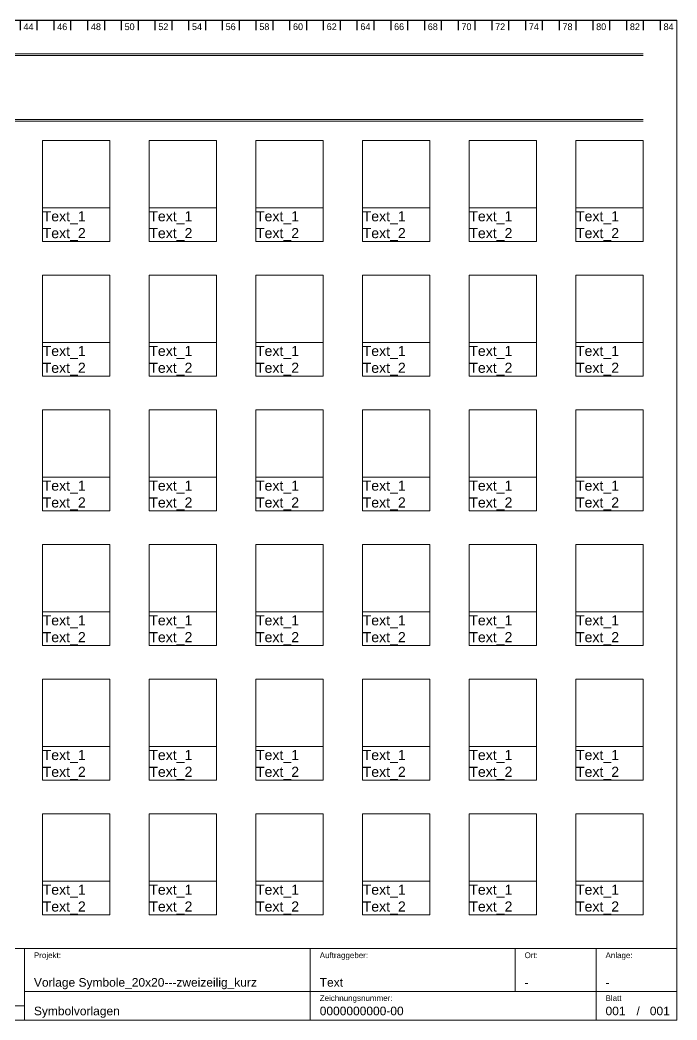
# Model space of a CAD drawing. Header units: millimetres. Extents: x 0 to 1740, y -634 to 297.
# Drawn here: x 1545 to 1740, y -317 to -20 of the extents above; entities that cross this region are included whole.
import ezdxf
from ezdxf.enums import TextEntityAlignment as Align

# ---------------------------------------------------------------- set-up
doc = ezdxf.new("R2010")
doc.units = ezdxf.units.MM
for name, color, linetype, lineweight, true_color in [('_Rahmen_Symbol_bl', 5, 'Continuous', 5, 0x0000ff), ('_Rahmen_Symbol_rt', 1, 'Continuous', 5, 0xff0000), ('_Rahmen_Symbol_Text', 3, 'Continuous', 5, 0x00ff00), ('_Zeichenfläche', 30, 'Continuous', 5, 0xff7f00), ('BLATTRAHMEN', 5, 'Continuous', 5, 0x0000ff), ('FORMAT', 2, 'Continuous', 5, 0xffff00), ('TEXT_VORGABE', 1, 'Continuous', 5, 0xff0000)]:
    doc.layers.add(name, color=color, linetype=linetype, lineweight=lineweight, true_color=true_color)
doc.layers.add('RASTER', color=5, linetype='Continuous', true_color=0x0000ff)
doc.layers.add('TEXT_AUSGEFUELLT', color=3, linetype='Continuous', true_color=0x00ff00)
doc.styles.add('textstyle109', font='')
doc.styles.add('textstyle119', font='')
doc.styles.add('textstyle130', font='')
doc.styles.add('textstyle1316', font='')
doc.styles.add('textstyle1317', font='')
doc.styles.add('textstyle1318', font='')
doc.styles.add('textstyle1319', font='')
doc.styles.add('textstyle1320', font='')
doc.styles.add('textstyle1325', font='')
doc.styles.add('textstyle1326', font='')
doc.styles.add('textstyle1327', font='')
doc.styles.add('textstyle1328', font='')
doc.styles.add('textstyle1329', font='')
doc.styles.add('textstyle1330', font='')
doc.styles.add('textstyle1331', font='')
doc.styles.add('textstyle1335', font='')
doc.styles.add('textstyle1336', font='')
doc.styles.add('textstyle1337', font='')
doc.styles.add('textstyle1338', font='')
doc.styles.add('textstyle1339', font='')
doc.styles.add('textstyle134', font='')
doc.styles.add('textstyle1388', font='')
doc.styles.add('textstyle1389', font='')
doc.styles.add('textstyle1390', font='')
doc.styles.add('textstyle1391', font='')
doc.styles.add('textstyle1392', font='')
doc.styles.add('textstyle1393', font='')
doc.styles.add('textstyle1394', font='')
doc.styles.add('textstyle1411', font='')
doc.styles.add('textstyle1412', font='')
doc.styles.add('textstyle1413', font='')
doc.styles.add('textstyle1414', font='')
doc.styles.add('textstyle1415', font='')
doc.styles.add('textstyle1419', font='')
doc.styles.add('textstyle1420', font='')
doc.styles.add('textstyle1421', font='')
doc.styles.add('textstyle1422', font='')
doc.styles.add('textstyle1423', font='')
doc.styles.add('textstyle1424', font='')
doc.styles.add('textstyle1425', font='')
doc.styles.add('textstyle1430', font='')
doc.styles.add('textstyle1431', font='')
doc.styles.add('textstyle1432', font='')
doc.styles.add('textstyle1433', font='')
doc.styles.add('textstyle1434', font='')
doc.styles.add('textstyle1459', font='')
doc.styles.add('textstyle146', font='')
doc.styles.add('textstyle1460', font='')
doc.styles.add('textstyle1461', font='')
doc.styles.add('textstyle1462', font='')
doc.styles.add('textstyle1463', font='')
doc.styles.add('textstyle1464', font='')
doc.styles.add('textstyle1465', font='')
doc.styles.add('textstyle1467', font='')
doc.styles.add('textstyle1468', font='')
doc.styles.add('textstyle1469', font='')
doc.styles.add('textstyle1470', font='')
doc.styles.add('textstyle1471', font='')
doc.styles.add('textstyle1472', font='')
doc.styles.add('textstyle1473', font='')
doc.styles.add('textstyle1474', font='')
doc.styles.add('textstyle1480', font='')
doc.styles.add('textstyle1481', font='')
doc.styles.add('textstyle1482', font='')
doc.styles.add('textstyle1490', font='')
doc.styles.add('textstyle1491', font='')
doc.styles.add('textstyle1499', font='')
doc.styles.add('textstyle1500', font='')
doc.styles.add('textstyle1501', font='')
doc.styles.add('textstyle1507', font='')
doc.styles.add('textstyle1508', font='')
doc.styles.add('textstyle1509', font='')
doc.styles.add('textstyle1510', font='')
doc.styles.add('textstyle1511', font='')
doc.styles.add('textstyle1512', font='')
doc.styles.add('textstyle1513', font='')
doc.styles.add('textstyle1514', font='')
doc.styles.add('textstyle155', font='')
doc.styles.add('textstyle166', font='')
doc.styles.add('textstyle182', font='')
doc.styles.add('textstyle194', font='')
doc.styles.add('textstyle201', font='')
doc.styles.add('textstyle213', font='')
doc.styles.add('textstyle220', font='')
doc.styles.add('textstyle231', font='')
doc.styles.add('textstyle249', font='')
doc.styles.add('textstyle264', font='')
doc.styles.add('textstyle275', font='')
doc.styles.add('textstyle281', font='')
doc.styles.add('textstyle291', font='')
doc.styles.add('textstyle302', font='')
doc.styles.add('textstyle406', font='')
doc.styles.add('textstyle412', font='')
doc.styles.add('textstyle417', font='')
doc.styles.add('textstyle439', font='')
doc.styles.add('textstyle496', font='')
doc.styles.add('textstyle507', font='')
doc.styles.add('textstyle662', font='')
doc.styles.add('textstyle665', font='')
doc.styles.add('textstyle673', font='')
doc.styles.add('textstyle678', font='')
doc.styles.add('textstyle684', font='')
doc.styles.add('textstyle706', font='')
doc.styles.add('textstyle711', font='')
doc.styles.add('textstyle717', font='')
doc.styles.add('textstyle97', font='')
doc.styles.get('textstyle109').set_extended_font_data('textstyle80')
doc.styles.get('textstyle119').set_extended_font_data('textstyle78')
doc.styles.get('textstyle130').set_extended_font_data('textstyle79')
doc.styles.get('textstyle1316').set_extended_font_data('Arial')
doc.styles.get('textstyle1317').set_extended_font_data('Arial')
doc.styles.get('textstyle1318').set_extended_font_data('Arial')
doc.styles.get('textstyle1319').set_extended_font_data('Arial')
doc.styles.get('textstyle1320').set_extended_font_data('Arial')
doc.styles.get('textstyle1325').set_extended_font_data('Arial')
doc.styles.get('textstyle1326').set_extended_font_data('Arial')
doc.styles.get('textstyle1327').set_extended_font_data('Arial')
doc.styles.get('textstyle1328').set_extended_font_data('Arial')
doc.styles.get('textstyle1329').set_extended_font_data('Arial')
doc.styles.get('textstyle1330').set_extended_font_data('Arial')
doc.styles.get('textstyle1331').set_extended_font_data('Arial')
doc.styles.get('textstyle1335').set_extended_font_data('Arial')
doc.styles.get('textstyle1336').set_extended_font_data('Arial')
doc.styles.get('textstyle1337').set_extended_font_data('Arial')
doc.styles.get('textstyle1338').set_extended_font_data('Arial')
doc.styles.get('textstyle1339').set_extended_font_data('Arial')
doc.styles.get('textstyle134').set_extended_font_data('textstyle142')
doc.styles.get('textstyle1388').set_extended_font_data('Arial')
doc.styles.get('textstyle1389').set_extended_font_data('Arial')
doc.styles.get('textstyle1390').set_extended_font_data('Arial')
doc.styles.get('textstyle1391').set_extended_font_data('Arial')
doc.styles.get('textstyle1392').set_extended_font_data('Arial')
doc.styles.get('textstyle1393').set_extended_font_data('Arial')
doc.styles.get('textstyle1394').set_extended_font_data('Arial')
doc.styles.get('textstyle1411').set_extended_font_data('Arial')
doc.styles.get('textstyle1412').set_extended_font_data('Arial')
doc.styles.get('textstyle1413').set_extended_font_data('Arial')
doc.styles.get('textstyle1414').set_extended_font_data('Arial')
doc.styles.get('textstyle1415').set_extended_font_data('Arial')
doc.styles.get('textstyle1419').set_extended_font_data('Arial')
doc.styles.get('textstyle1420').set_extended_font_data('Arial')
doc.styles.get('textstyle1421').set_extended_font_data('Arial')
doc.styles.get('textstyle1422').set_extended_font_data('Arial')
doc.styles.get('textstyle1423').set_extended_font_data('Arial')
doc.styles.get('textstyle1424').set_extended_font_data('Arial')
doc.styles.get('textstyle1425').set_extended_font_data('Arial')
doc.styles.get('textstyle1430').set_extended_font_data('Arial')
doc.styles.get('textstyle1431').set_extended_font_data('Arial')
doc.styles.get('textstyle1432').set_extended_font_data('Arial')
doc.styles.get('textstyle1433').set_extended_font_data('Arial')
doc.styles.get('textstyle1434').set_extended_font_data('Arial')
doc.styles.get('textstyle1459').set_extended_font_data('Arial')
doc.styles.get('textstyle146').set_extended_font_data('textstyle141')
doc.styles.get('textstyle1460').set_extended_font_data('Arial')
doc.styles.get('textstyle1461').set_extended_font_data('Arial')
doc.styles.get('textstyle1462').set_extended_font_data('Arial')
doc.styles.get('textstyle1463').set_extended_font_data('Arial')
doc.styles.get('textstyle1464').set_extended_font_data('Arial')
doc.styles.get('textstyle1465').set_extended_font_data('Arial')
doc.styles.get('textstyle1467').set_extended_font_data('Arial')
doc.styles.get('textstyle1468').set_extended_font_data('Arial')
doc.styles.get('textstyle1469').set_extended_font_data('Arial')
doc.styles.get('textstyle1470').set_extended_font_data('Arial')
doc.styles.get('textstyle1471').set_extended_font_data('Arial')
doc.styles.get('textstyle1472').set_extended_font_data('Arial')
doc.styles.get('textstyle1473').set_extended_font_data('Arial')
doc.styles.get('textstyle1474').set_extended_font_data('Arial')
doc.styles.get('textstyle1480').set_extended_font_data('Arial')
doc.styles.get('textstyle1481').set_extended_font_data('Arial')
doc.styles.get('textstyle1482').set_extended_font_data('Arial')
doc.styles.get('textstyle1490').set_extended_font_data('Arial')
doc.styles.get('textstyle1491').set_extended_font_data('Arial')
doc.styles.get('textstyle1499').set_extended_font_data('Arial')
doc.styles.get('textstyle1500').set_extended_font_data('Arial')
doc.styles.get('textstyle1501').set_extended_font_data('Arial')
doc.styles.get('textstyle1507').set_extended_font_data('Arial')
doc.styles.get('textstyle1508').set_extended_font_data('Arial')
doc.styles.get('textstyle1509').set_extended_font_data('Arial')
doc.styles.get('textstyle1510').set_extended_font_data('Arial')
doc.styles.get('textstyle1511').set_extended_font_data('Arial')
doc.styles.get('textstyle1512').set_extended_font_data('Arial')
doc.styles.get('textstyle1513').set_extended_font_data('Arial')
doc.styles.get('textstyle1514').set_extended_font_data('Arial')
doc.styles.get('textstyle155').set_extended_font_data('textstyle82')
doc.styles.get('textstyle166').set_extended_font_data('textstyle140')
doc.styles.get('textstyle182').set_extended_font_data('textstyle146')
doc.styles.get('textstyle194').set_extended_font_data('textstyle145')
doc.styles.get('textstyle201').set_extended_font_data('textstyle143')
doc.styles.get('textstyle213').set_extended_font_data('textstyle144')
doc.styles.get('textstyle220').set_extended_font_data('textstyle148')
doc.styles.get('textstyle231').set_extended_font_data('textstyle150')
doc.styles.get('textstyle249').set_extended_font_data('textstyle147')
doc.styles.get('textstyle264').set_extended_font_data('textstyle152')
doc.styles.get('textstyle275').set_extended_font_data('textstyle154')
doc.styles.get('textstyle281').set_extended_font_data('textstyle153')
doc.styles.get('textstyle291').set_extended_font_data('textstyle149')
doc.styles.get('textstyle302').set_extended_font_data('textstyle151')
doc.styles.get('textstyle406').set_extended_font_data('Arial')
doc.styles.get('textstyle412').set_extended_font_data('Arial')
doc.styles.get('textstyle417').set_extended_font_data('Arial')
doc.styles.get('textstyle439').set_extended_font_data('Arial')
doc.styles.get('textstyle496').set_extended_font_data('Arial')
doc.styles.get('textstyle507').set_extended_font_data('Arial')
doc.styles.get('textstyle662').set_extended_font_data('Arial')
doc.styles.get('textstyle665').set_extended_font_data('Arial')
doc.styles.get('textstyle673').set_extended_font_data('Arial')
doc.styles.get('textstyle678').set_extended_font_data('Arial')
doc.styles.get('textstyle684').set_extended_font_data('Arial')
doc.styles.get('textstyle706').set_extended_font_data('Arial')
doc.styles.get('textstyle711').set_extended_font_data('Arial')
doc.styles.get('textstyle717').set_extended_font_data('Arial')
doc.styles.get('textstyle97').set_extended_font_data('textstyle81')

msp = doc.modelspace()

# ---------------------------------------------------------------- linework, layer by layer
at = {"layer": '_Rahmen_Symbol_bl'}
for p, q in [((1551.67, -75.76), (1551.67, -85.76)), ((1571.67, -75.76), (1571.67, -85.76)), ((1583.33, -75.76), (1583.33, -85.76)), ((1603.33, -75.76), (1603.33, -85.76)), ((1615, -75.76), (1615, -85.76)), ((1635, -75.76), (1635, -85.76)), ((1646.67, -75.76), (1646.67, -85.76)), ((1666.67, -75.76), (1666.67, -85.76)), ((1678.33, -75.76), (1678.33, -85.76)), ((1698.33, -75.76), (1698.33, -85.76)), ((1710, -75.76), (1710, -85.76)), ((1730, -75.76), (1730, -85.76)), ((1551.67, -85.76), (1571.67, -85.76)), ((1583.33, -85.76), (1603.33, -85.76)), ((1615, -85.76), (1635, -85.76)), ((1646.67, -85.76), (1666.67, -85.76)), ((1678.33, -85.76), (1698.33, -85.76)), ((1710, -85.76), (1730, -85.76)), ((1551.67, -115.76), (1551.67, -125.76)), ((1571.67, -115.76), (1571.67, -125.76)), ((1583.33, -115.76), (1583.33, -125.76)), ((1603.33, -115.76), (1603.33, -125.76)), ((1615, -115.76), (1615, -125.76)), ((1635, -115.76), (1635, -125.76)), ((1646.67, -115.76), (1646.67, -125.76)), ((1666.67, -115.76), (1666.67, -125.76)), ((1678.33, -115.76), (1678.33, -125.76)), ((1698.33, -115.76), (1698.33, -125.76)), ((1710, -115.76), (1710, -125.76)), ((1730, -115.76), (1730, -125.76)), ((1551.67, -125.76), (1571.67, -125.76)), ((1583.33, -125.76), (1603.33, -125.76)), ((1615, -125.76), (1635, -125.76)), ((1646.67, -125.76), (1666.67, -125.76)), ((1678.33, -125.76), (1698.33, -125.76)), ((1710, -125.76), (1730, -125.76)), ((1551.67, -155.76), (1551.67, -165.76)), ((1571.67, -155.76), (1571.67, -165.76)), ((1583.33, -155.76), (1583.33, -165.76)), ((1603.33, -155.76), (1603.33, -165.76)), ((1615, -155.76), (1615, -165.76)), ((1635, -155.76), (1635, -165.76)), ((1646.67, -155.76), (1646.67, -165.76)), ((1666.67, -155.76), (1666.67, -165.76)), ((1678.33, -155.76), (1678.33, -165.76)), ((1698.33, -155.76), (1698.33, -165.76)), ((1710, -155.76), (1710, -165.76)), ((1730, -155.76), (1730, -165.76)), ((1551.67, -165.76), (1571.67, -165.76)), ((1583.33, -165.76), (1603.33, -165.76)), ((1615, -165.76), (1635, -165.76)), ((1646.67, -165.76), (1666.67, -165.76)), ((1678.33, -165.76), (1698.33, -165.76)), ((1710, -165.76), (1730, -165.76)), ((1551.67, -195.76), (1551.67, -205.76)), ((1571.67, -195.76), (1571.67, -205.76)), ((1583.33, -195.76), (1583.33, -205.76)), ((1603.33, -195.76), (1603.33, -205.76)), ((1615, -195.76), (1615, -205.76)), ((1635, -195.76), (1635, -205.76)), ((1646.67, -195.76), (1646.67, -205.76)), ((1666.67, -195.76), (1666.67, -205.76)), ((1678.33, -195.76), (1678.33, -205.76)), ((1698.33, -195.76), (1698.33, -205.76)), ((1710, -195.76), (1710, -205.76)), ((1730, -195.76), (1730, -205.76)), ((1551.67, -205.76), (1571.67, -205.76)), ((1583.33, -205.76), (1603.33, -205.76)), ((1615, -205.76), (1635, -205.76)), ((1646.67, -205.76), (1666.67, -205.76)), ((1678.33, -205.76), (1698.33, -205.76)), ((1710, -205.76), (1730, -205.76)), ((1551.67, -235.76), (1551.67, -245.76)), ((1571.67, -235.76), (1571.67, -245.76)), ((1583.33, -235.76), (1583.33, -245.76)), ((1603.33, -235.76), (1603.33, -245.76)), ((1615, -235.76), (1615, -245.76)), ((1635, -235.76), (1635, -245.76)), ((1646.67, -235.76), (1646.67, -245.76)), ((1666.67, -235.76), (1666.67, -245.76)), ((1678.33, -235.76), (1678.33, -245.76)), ((1698.33, -235.76), (1698.33, -245.76)), ((1710, -235.76), (1710, -245.76)), ((1730, -235.76), (1730, -245.76)), ((1551.67, -245.76), (1571.67, -245.76)), ((1583.33, -245.76), (1603.33, -245.76)), ((1615, -245.76), (1635, -245.76)), ((1646.67, -245.76), (1666.67, -245.76)), ((1678.33, -245.76), (1698.33, -245.76)), ((1710, -245.76), (1730, -245.76)), ((1551.67, -275.76), (1551.67, -285.76)), ((1571.67, -275.76), (1571.67, -285.76)), ((1583.33, -275.76), (1583.33, -285.76)), ((1603.33, -275.76), (1603.33, -285.76)), ((1615, -275.76), (1615, -285.76)), ((1635, -275.76), (1635, -285.76)), ((1646.67, -275.76), (1646.67, -285.76)), ((1666.67, -275.76), (1666.67, -285.76)), ((1678.33, -275.76), (1678.33, -285.76)), ((1698.33, -275.76), (1698.33, -285.76)), ((1710, -275.76), (1710, -285.76)), ((1730, -275.76), (1730, -285.76)), ((1551.67, -285.76), (1571.67, -285.76)), ((1583.33, -285.76), (1603.33, -285.76)), ((1615, -285.76), (1635, -285.76)), ((1646.67, -285.76), (1666.67, -285.76)), ((1678.33, -285.76), (1698.33, -285.76)), ((1710, -285.76), (1730, -285.76))]:
    msp.add_line(p, q, dxfattribs=at)
at = {"layer": '_Rahmen_Symbol_rt'}
for p, q in [((1551.67, -55.76), (1551.67, -75.76)), ((1551.67, -55.76), (1571.67, -55.76)), ((1571.67, -75.76), (1571.67, -55.76)), ((1583.33, -55.76), (1583.33, -75.76)), ((1583.33, -55.76), (1603.33, -55.76)), ((1603.33, -75.76), (1603.33, -55.76)), ((1615, -55.76), (1615, -75.76)), ((1615, -55.76), (1635, -55.76)), ((1635, -75.76), (1635, -55.76)), ((1646.67, -55.76), (1646.67, -75.76)), ((1646.67, -55.76), (1666.67, -55.76)), ((1666.67, -75.76), (1666.67, -55.76)), ((1678.33, -55.76), (1678.33, -75.76)), ((1678.33, -55.76), (1698.33, -55.76)), ((1698.33, -75.76), (1698.33, -55.76)), ((1710, -55.76), (1710, -75.76)), ((1710, -55.76), (1730, -55.76)), ((1730, -75.76), (1730, -55.76)), ((1551.67, -75.76), (1571.67, -75.76)), ((1583.33, -75.76), (1603.33, -75.76)), ((1615, -75.76), (1635, -75.76)), ((1646.67, -75.76), (1666.67, -75.76)), ((1678.33, -75.76), (1698.33, -75.76)), ((1710, -75.76), (1730, -75.76)), ((1551.67, -95.76), (1551.67, -115.76)), ((1551.67, -95.76), (1571.67, -95.76)), ((1571.67, -115.76), (1571.67, -95.76)), ((1583.33, -95.76), (1583.33, -115.76)), ((1583.33, -95.76), (1603.33, -95.76)), ((1603.33, -115.76), (1603.33, -95.76)), ((1615, -95.76), (1615, -115.76)), ((1615, -95.76), (1635, -95.76)), ((1635, -115.76), (1635, -95.76)), ((1646.67, -95.76), (1646.67, -115.76)), ((1646.67, -95.76), (1666.67, -95.76)), ((1666.67, -115.76), (1666.67, -95.76)), ((1678.33, -95.76), (1678.33, -115.76)), ((1678.33, -95.76), (1698.33, -95.76)), ((1698.33, -115.76), (1698.33, -95.76)), ((1710, -95.76), (1710, -115.76)), ((1710, -95.76), (1730, -95.76)), ((1730, -115.76), (1730, -95.76)), ((1551.67, -115.76), (1571.67, -115.76)), ((1583.33, -115.76), (1603.33, -115.76)), ((1615, -115.76), (1635, -115.76)), ((1646.67, -115.76), (1666.67, -115.76)), ((1678.33, -115.76), (1698.33, -115.76)), ((1710, -115.76), (1730, -115.76)), ((1551.67, -135.76), (1551.67, -155.76)), ((1551.67, -135.76), (1571.67, -135.76)), ((1571.67, -155.76), (1571.67, -135.76)), ((1583.33, -135.76), (1583.33, -155.76)), ((1583.33, -135.76), (1603.33, -135.76)), ((1603.33, -155.76), (1603.33, -135.76)), ((1615, -135.76), (1615, -155.76)), ((1615, -135.76), (1635, -135.76)), ((1635, -155.76), (1635, -135.76)), ((1646.67, -135.76), (1646.67, -155.76)), ((1646.67, -135.76), (1666.67, -135.76)), ((1666.67, -155.76), (1666.67, -135.76)), ((1678.33, -135.76), (1678.33, -155.76)), ((1678.33, -135.76), (1698.33, -135.76)), ((1698.33, -155.76), (1698.33, -135.76)), ((1710, -135.76), (1710, -155.76)), ((1710, -135.76), (1730, -135.76)), ((1730, -155.76), (1730, -135.76)), ((1551.67, -155.76), (1571.67, -155.76)), ((1583.33, -155.76), (1603.33, -155.76)), ((1615, -155.76), (1635, -155.76)), ((1646.67, -155.76), (1666.67, -155.76)), ((1678.33, -155.76), (1698.33, -155.76)), ((1710, -155.76), (1730, -155.76)), ((1551.67, -175.76), (1551.67, -195.76)), ((1551.67, -175.76), (1571.67, -175.76)), ((1571.67, -195.76), (1571.67, -175.76)), ((1583.33, -175.76), (1583.33, -195.76)), ((1583.33, -175.76), (1603.33, -175.76)), ((1603.33, -195.76), (1603.33, -175.76)), ((1615, -175.76), (1615, -195.76)), ((1615, -175.76), (1635, -175.76)), ((1635, -195.76), (1635, -175.76)), ((1646.67, -175.76), (1646.67, -195.76)), ((1646.67, -175.76), (1666.67, -175.76)), ((1666.67, -195.76), (1666.67, -175.76)), ((1678.33, -175.76), (1678.33, -195.76)), ((1678.33, -175.76), (1698.33, -175.76)), ((1698.33, -195.76), (1698.33, -175.76)), ((1710, -175.76), (1710, -195.76)), ((1710, -175.76), (1730, -175.76)), ((1730, -195.76), (1730, -175.76)), ((1551.67, -195.76), (1571.67, -195.76)), ((1583.33, -195.76), (1603.33, -195.76)), ((1615, -195.76), (1635, -195.76)), ((1646.67, -195.76), (1666.67, -195.76)), ((1678.33, -195.76), (1698.33, -195.76)), ((1710, -195.76), (1730, -195.76)), ((1551.67, -215.76), (1551.67, -235.76)), ((1551.67, -215.76), (1571.67, -215.76)), ((1571.67, -235.76), (1571.67, -215.76)), ((1583.33, -215.76), (1583.33, -235.76)), ((1583.33, -215.76), (1603.33, -215.76)), ((1603.33, -235.76), (1603.33, -215.76)), ((1615, -215.76), (1615, -235.76)), ((1615, -215.76), (1635, -215.76)), ((1635, -235.76), (1635, -215.76)), ((1646.67, -215.76), (1646.67, -235.76)), ((1646.67, -215.76), (1666.67, -215.76)), ((1666.67, -235.76), (1666.67, -215.76)), ((1678.33, -215.76), (1678.33, -235.76)), ((1678.33, -215.76), (1698.33, -215.76)), ((1698.33, -235.76), (1698.33, -215.76)), ((1710, -215.76), (1710, -235.76)), ((1710, -215.76), (1730, -215.76)), ((1730, -235.76), (1730, -215.76)), ((1551.67, -235.76), (1571.67, -235.76)), ((1583.33, -235.76), (1603.33, -235.76)), ((1615, -235.76), (1635, -235.76)), ((1646.67, -235.76), (1666.67, -235.76)), ((1678.33, -235.76), (1698.33, -235.76)), ((1710, -235.76), (1730, -235.76)), ((1551.67, -255.76), (1551.67, -275.76)), ((1551.67, -255.76), (1571.67, -255.76)), ((1571.67, -275.76), (1571.67, -255.76)), ((1583.33, -255.76), (1583.33, -275.76)), ((1583.33, -255.76), (1603.33, -255.76)), ((1603.33, -275.76), (1603.33, -255.76)), ((1615, -255.76), (1615, -275.76)), ((1615, -255.76), (1635, -255.76)), ((1635, -275.76), (1635, -255.76)), ((1646.67, -255.76), (1646.67, -275.76)), ((1646.67, -255.76), (1666.67, -255.76)), ((1666.67, -275.76), (1666.67, -255.76)), ((1678.33, -255.76), (1678.33, -275.76)), ((1678.33, -255.76), (1698.33, -255.76)), ((1698.33, -275.76), (1698.33, -255.76)), ((1710, -255.76), (1710, -275.76)), ((1710, -255.76), (1730, -255.76)), ((1730, -275.76), (1730, -255.76)), ((1551.67, -275.76), (1571.67, -275.76)), ((1583.33, -275.76), (1603.33, -275.76)), ((1615, -275.76), (1635, -275.76)), ((1646.67, -275.76), (1666.67, -275.76)), ((1678.33, -275.76), (1698.33, -275.76)), ((1710, -275.76), (1730, -275.76))]:
    msp.add_line(p, q, dxfattribs=at)
at = {"layer": '_Zeichenfläche'}
for p, q in [((1330, -30), (1730, -30)), ((1330, -30.5), (1730, -30.5)), ((1330, -49.5), (1730, -49.5)), ((1330, -50), (1730, -50))]:
    msp.add_line(p, q, dxfattribs=at)
at = {"layer": 'BLATTRAHMEN'}
for p, q in [((1740, -316.97), (1740, -20)), ((1404.85, -295.76), (1740, -295.76)), ((1546.26, -308.48), (1546.26, -295.76)), ((1631.11, -308.48), (1631.11, -295.76)), ((1691.92, -295.76), (1691.92, -308.48)), ((1715.96, -308.48), (1715.96, -295.76)), ((1546.26, -316.97), (1546.26, -308.48)), ((1546.26, -308.48), (1740, -308.48)), ((1631.11, -316.97), (1631.11, -308.48)), ((1715.96, -316.97), (1715.96, -308.48)), ((1461.41, -312.73), (1546.26, -312.73)), ((1461.41, -316.97), (1546.26, -316.97)), ((1546.26, -316.97), (1631.11, -316.97)), ((1631.11, -316.97), (1715.96, -316.97)), ((1715.96, -316.97), (1740, -316.97))]:
    msp.add_line(p, q, dxfattribs=at)
at = {"layer": 'FORMAT', "linetype": 'BYBLOCK'}
for p, q in [((1740, -19.97), (1740, -316.97)), ((1740, -316.97), (1320, -316.97))]:
    msp.add_line(p, q, dxfattribs=at)
at = {"layer": 'RASTER'}
msp.add_line((1320, -20), (1740, -19.97), dxfattribs=at)
at = {"layer": 'RASTER', "linetype": 'BYBLOCK'}
for p, q in [((1545, -19.97), (1545, -22.97)), ((1550, -19.97), (1550, -22.97)), ((1555, -19.97), (1555, -22.97)), ((1560, -19.97), (1560, -22.97)), ((1565, -19.97), (1565, -22.97)), ((1570, -19.97), (1570, -22.97)), ((1575, -19.97), (1575, -22.97)), ((1580, -19.97), (1580, -22.97)), ((1585, -19.97), (1585, -22.97)), ((1590, -19.97), (1590, -22.97)), ((1595, -19.97), (1595, -22.97)), ((1600, -19.97), (1600, -22.97)), ((1605, -19.97), (1605, -22.97)), ((1610, -19.97), (1610, -22.97)), ((1615, -19.97), (1615, -22.97)), ((1620, -19.97), (1620, -22.97)), ((1625, -19.97), (1625, -22.97)), ((1630, -19.97), (1630, -22.97)), ((1635, -19.97), (1635, -22.97)), ((1640, -19.97), (1640, -22.97)), ((1645, -19.97), (1645, -22.97)), ((1650, -19.97), (1650, -22.97)), ((1655, -19.97), (1655, -22.97)), ((1660, -19.97), (1660, -22.97)), ((1665, -19.97), (1665, -22.97)), ((1670, -19.97), (1670, -22.97)), ((1675, -19.97), (1675, -22.97)), ((1680, -19.97), (1680, -22.97)), ((1685, -19.97), (1685, -22.97)), ((1690, -19.97), (1690, -22.97)), ((1695, -19.97), (1695, -22.97)), ((1700, -19.97), (1700, -22.97)), ((1705, -19.97), (1705, -22.97)), ((1710, -19.97), (1710, -22.97)), ((1715, -19.97), (1715, -22.97)), ((1720, -19.97), (1720, -22.97)), ((1725, -19.97), (1725, -22.97)), ((1730, -19.97), (1730, -22.97)), ((1735, -19.97), (1735, -22.97))]:
    msp.add_line(p, q, dxfattribs=at)

# ---------------------------------------------------------------- texts
at = {"layer": '_Rahmen_Symbol_Text'}
for s, style, p in [('Text_1', 'textstyle1325', (1551.67, -78.26)), ('Text_1', 'textstyle1327', (1583.33, -78.26)), ('Text_1', 'textstyle1329', (1615, -78.26)), ('Text_1', 'textstyle1331', (1646.67, -78.26)), ('Text_1', 'textstyle1317', (1678.33, -78.26)), ('Text_1', 'textstyle1319', (1710, -78.26)), ('Text_2', 'textstyle1326', (1551.67, -83.26)), ('Text_2', 'textstyle1328', (1583.33, -83.26)), ('Text_2', 'textstyle1330', (1615, -83.26)), ('Text_2', 'textstyle1316', (1646.67, -83.26)), ('Text_2', 'textstyle1318', (1678.33, -83.26)), ('Text_2', 'textstyle1320', (1710, -83.26)), ('Text_1', 'textstyle1335', (1551.67, -118.26)), ('Text_1', 'textstyle1337', (1583.33, -118.26)), ('Text_1', 'textstyle1339', (1615, -118.26)), ('Text_1', 'textstyle1460', (1646.67, -118.26)), ('Text_1', 'textstyle1462', (1678.33, -118.26)), ('Text_1', 'textstyle1464', (1710, -118.26)), ('Text_2', 'textstyle1336', (1551.67, -123.26)), ('Text_2', 'textstyle1338', (1583.33, -123.26)), ('Text_2', 'textstyle1459', (1615, -123.26)), ('Text_2', 'textstyle1461', (1646.67, -123.26)), ('Text_2', 'textstyle1463', (1678.33, -123.26)), ('Text_2', 'textstyle1465', (1710, -123.26)), ('Text_1', 'textstyle1480', (1551.67, -158.26)), ('Text_1', 'textstyle1482', (1583.33, -158.26)), ('Text_1', 'textstyle1468', (1615, -158.26)), ('Text_1', 'textstyle1470', (1646.67, -158.26)), ('Text_1', 'textstyle1472', (1678.33, -158.26)), ('Text_1', 'textstyle1474', (1710, -158.26)), ('Text_2', 'textstyle1481', (1551.67, -163.26)), ('Text_2', 'textstyle1467', (1583.33, -163.26)), ('Text_2', 'textstyle1469', (1615, -163.26)), ('Text_2', 'textstyle1471', (1646.67, -163.26)), ('Text_2', 'textstyle1473', (1678.33, -163.26)), ('Text_2', 'textstyle1491', (1710, -163.26)), ('Text_1', 'textstyle1490', (1551.67, -198.26)), ('Text_1', 'textstyle1508', (1583.33, -198.26)), ('Text_1', 'textstyle1510', (1615, -198.26)), ('Text_1', 'textstyle1512', (1646.67, -198.26)), ('Text_1', 'textstyle1514', (1678.33, -198.26)), ('Text_1', 'textstyle1500', (1710, -198.26)), ('Text_2', 'textstyle1507', (1551.67, -203.26)), ('Text_2', 'textstyle1509', (1583.33, -203.26)), ('Text_2', 'textstyle1511', (1615, -203.26)), ('Text_2', 'textstyle1513', (1646.67, -203.26)), ('Text_2', 'textstyle1499', (1678.33, -203.26)), ('Text_2', 'textstyle1501', (1710, -203.26)), ('Text_1', 'textstyle1388', (1551.67, -238.26)), ('Text_1', 'textstyle1390', (1583.33, -238.26)), ('Text_1', 'textstyle1392', (1615, -238.26)), ('Text_1', 'textstyle1394', (1646.67, -238.26)), ('Text_1', 'textstyle1412', (1678.33, -238.26)), ('Text_1', 'textstyle1414', (1710, -238.26)), ('Text_2', 'textstyle1389', (1551.67, -243.26)), ('Text_2', 'textstyle1391', (1583.33, -243.26)), ('Text_2', 'textstyle1393', (1615, -243.26)), ('Text_2', 'textstyle1411', (1646.67, -243.26)), ('Text_2', 'textstyle1413', (1678.33, -243.26)), ('Text_2', 'textstyle1415', (1710, -243.26)), ('Text_1', 'textstyle1430', (1551.67, -278.26)), ('Text_1', 'textstyle1432', (1583.33, -278.26)), ('Text_1', 'textstyle1434', (1615, -278.26)), ('Text_1', 'textstyle1420', (1646.67, -278.26)), ('Text_1', 'textstyle1422', (1678.33, -278.26)), ('Text_1', 'textstyle1424', (1710, -278.26)), ('Text_2', 'textstyle1431', (1551.67, -283.26)), ('Text_2', 'textstyle1433', (1583.33, -283.26)), ('Text_2', 'textstyle1419', (1615, -283.26)), ('Text_2', 'textstyle1421', (1646.67, -283.26)), ('Text_2', 'textstyle1423', (1678.33, -283.26)), ('Text_2', 'textstyle1425', (1710, -283.26))]:
    msp.add_text(s, height=3, dxfattribs=dict(at, style=style)).set_placement(p, align=Align.MIDDLE_LEFT)
at = {"layer": 'RASTER', "linetype": 'BYBLOCK'}
for s, style, p in [('44', 'textstyle119', (1547.5, -22.97)), ('46', 'textstyle130', (1557.5, -22.97)), ('48', 'textstyle97', (1567.5, -22.97)), ('50', 'textstyle109', (1577.5, -22.97)), ('52', 'textstyle155', (1587.5, -22.97)), ('54', 'textstyle166', (1597.5, -22.97)), ('56', 'textstyle134', (1607.5, -22.97)), ('58', 'textstyle146', (1617.5, -22.97)), ('60', 'textstyle201', (1627.5, -22.97)), ('62', 'textstyle213', (1637.5, -22.97)), ('64', 'textstyle182', (1647.5, -22.97)), ('66', 'textstyle194', (1657.5, -22.97)), ('68', 'textstyle249', (1667.5, -22.97)), ('70', 'textstyle220', (1677.5, -22.97)), ('72', 'textstyle231', (1687.5, -22.97)), ('74', 'textstyle291', (1697.5, -22.97)), ('78', 'textstyle302', (1707.5, -22.97)), ('80', 'textstyle264', (1717.5, -22.97)), ('82', 'textstyle275', (1727.5, -22.97)), ('84', 'textstyle281', (1737.5, -22.97))]:
    msp.add_text(s, height=2, dxfattribs=dict(at, style=style)).set_placement(p, align=Align.CENTER)
at = {"layer": 'TEXT_AUSGEFUELLT'}
for s, height, style, p in [('Vorlage Symbole_20x20---zweizeilig_kurz', 2.5455, 'textstyle673', (1549.09, -307.07)), ('Text', 2.545, 'textstyle684', (1633.94, -307.07)), ('-', 2.55, 'textstyle706', (1694.75, -307.07)), ('-', 2.55, 'textstyle717', (1718.79, -307.07)), ('Symbolvorlagen', 2.5455, 'textstyle678', (1549.09, -315.56)), ('0000000000-00', 2.5455, 'textstyle711', (1633.94, -315.56)), ('001', 2.545, 'textstyle662', (1718.79, -315.56)), ('/   001', 2.545, 'textstyle665', (1727.98, -315.56))]:
    msp.add_text(s, height=height, dxfattribs=dict(at, style=style)).set_placement(p)
at = {"layer": 'TEXT_VORGABE'}
for s, style, p in [('Projekt:', 'textstyle496', (1549.09, -298.59)), ('Auftraggeber:', 'textstyle406', (1633.94, -298.59)), ('Ort:', 'textstyle417', (1694.75, -298.59)), ('Anlage:', 'textstyle412', (1718.79, -298.59)), ('Zeichnungsnummer:', 'textstyle507', (1633.94, -311.31)), ('Blatt', 'textstyle439', (1718.79, -311.31))]:
    msp.add_text(s, height=1.697, dxfattribs=dict(at, style=style)).set_placement(p)

doc.saveas('drawing.dxf')
